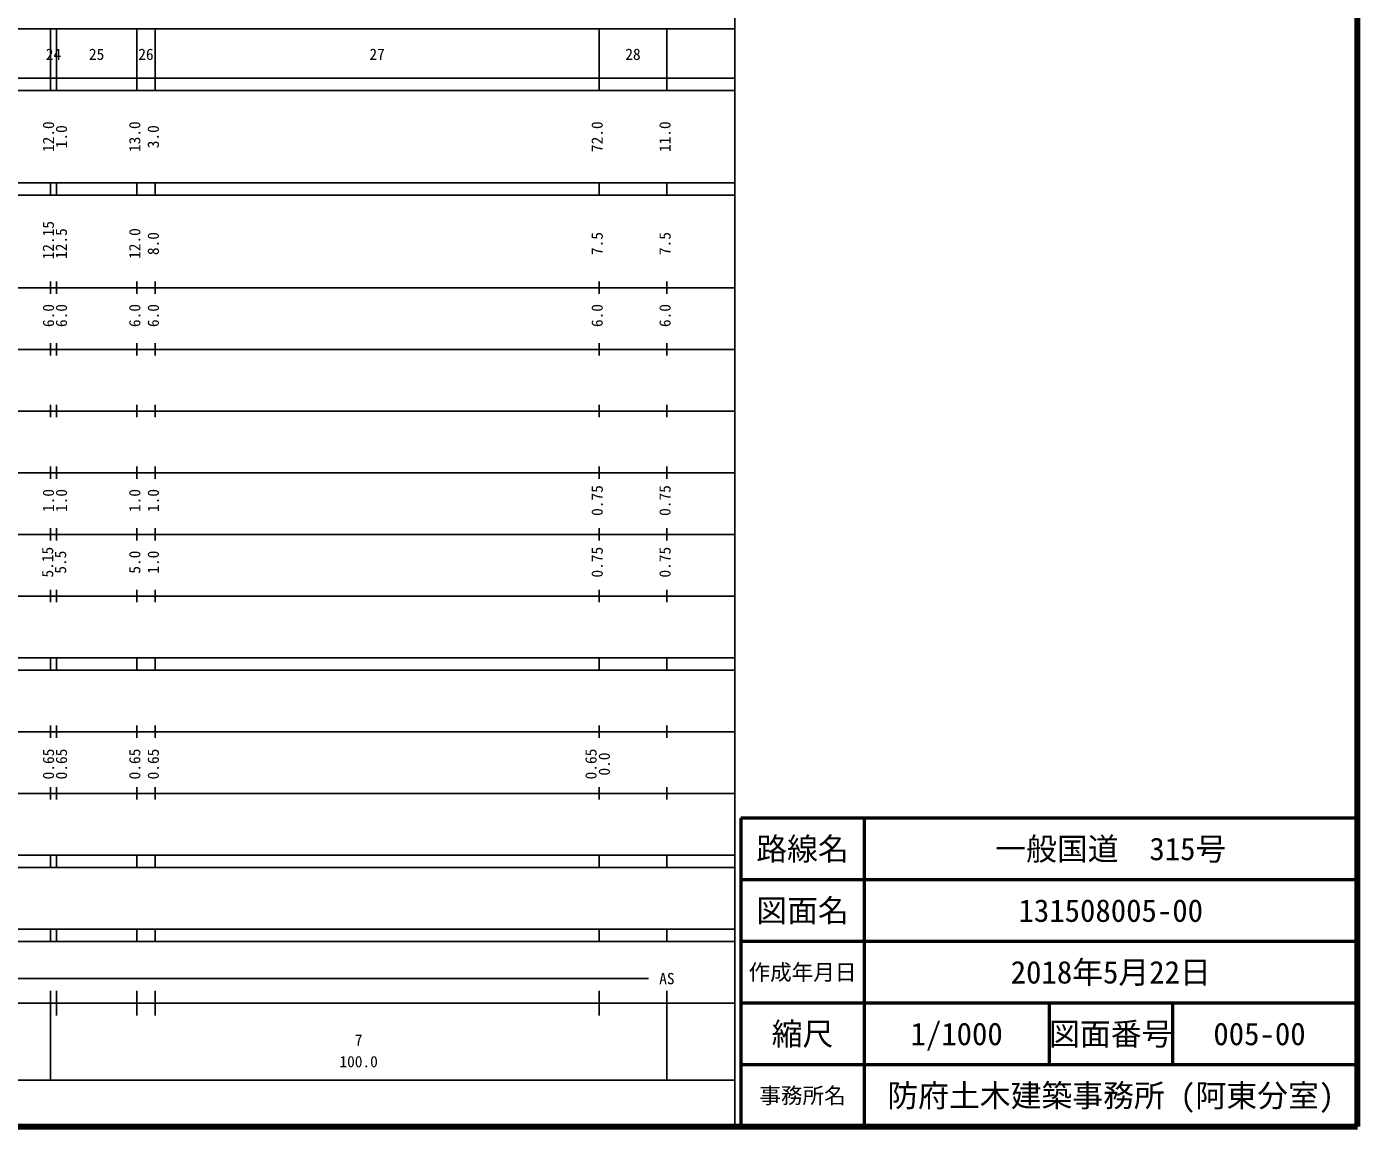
# Model space of a CAD drawing. Units: millimetres on the paper, enlarged 1000 times. Extents: x 40000 to 680000, y 20000 to 380000.
# Drawn here: x 464149 to 680000, y 20000 to 198357 of the extents above; entities that cross this region are included whole.
import ezdxf
from ezdxf.enums import TextEntityAlignment as Align

# ---------------------------------------------------------------- set-up
doc = ezdxf.new("R2010")
doc.units = ezdxf.units.MM
doc.header["$LTSCALE"] = 1000
for name, color, linetype, lineweight in [('M-TTL', 2, 'Continuous', 140), ('M-TTL-BAND', 7, 'Continuous', 25), ('M-TTL-FRAM', 2, 'Continuous', 50), ('M-TTL-LINE', 7, 'Continuous', 50)]:
    doc.layers.add(name, color=color, linetype=linetype, lineweight=lineweight)
doc.layers.add('M-TTL-TXT', color=7, linetype='Continuous')
doc.styles.add('ＭＳ ゴシック', font='')
doc.styles.get('ＭＳ ゴシック').set_extended_font_data('MS Gothic')

msp = doc.modelspace()

# ---------------------------------------------------------------- linework, layer by layer
at = {"layer": 'M-TTL'}
for p, q in [((680000, 20000), (680000, 380000)), ((40000, 20000), (680000, 20000))]:
    msp.add_line(p, q, dxfattribs=at)
at = {"layer": 'M-TTL-BAND'}
for p, q in [((579000, 20000), (579000, 370000)), ((68000, 198000), (579000, 198000)), ((468000, 188000), (468000, 198000)), ((469000, 188000), (469000, 198000)), ((482000, 188000), (482000, 198000)), ((485000, 188000), (485000, 198000)), ((557000, 188000), (557000, 198000)), ((568000, 188000), (568000, 198000)), ((40000, 190000), (579000, 190000)), ((40000, 188000), (579000, 188000)), ((40000, 173000), (579000, 173000)), ((468000, 171000), (468000, 173000)), ((469000, 171000), (469000, 173000)), ((482000, 171000), (482000, 173000)), ((485000, 171000), (485000, 173000)), ((557000, 171000), (557000, 173000)), ((568000, 171000), (568000, 173000)), ((40000, 171000), (579000, 171000)), ((40000, 156000), (579000, 156000)), ((468000, 155000), (468000, 157000)), ((469000, 155000), (469000, 157000)), ((482000, 155000), (482000, 157000)), ((485000, 155000), (485000, 157000)), ((557000, 155000), (557000, 157000)), ((568000, 155000), (568000, 157000)), ((468000, 145000), (468000, 147000)), ((469000, 145000), (469000, 147000)), ((482000, 145000), (482000, 147000)), ((485000, 145000), (485000, 147000)), ((557000, 145000), (557000, 147000)), ((568000, 145000), (568000, 147000)), ((46000, 146000), (579000, 146000)), ((52000, 136000), (579000, 136000)), ((468000, 135000), (468000, 137000)), ((469000, 135000), (469000, 137000)), ((482000, 135000), (482000, 137000)), ((485000, 135000), (485000, 137000)), ((557000, 135000), (557000, 137000)), ((568000, 135000), (568000, 137000)), ((46000, 126000), (579000, 126000)), ((468000, 125000), (468000, 127000)), ((469000, 125000), (469000, 127000)), ((482000, 125000), (482000, 127000)), ((485000, 125000), (485000, 127000)), ((557000, 125000), (557000, 127000)), ((568000, 125000), (568000, 127000)), ((468000, 115000), (468000, 117000)), ((469000, 115000), (469000, 117000)), ((482000, 115000), (482000, 117000)), ((485000, 115000), (485000, 117000)), ((557000, 115000), (557000, 117000)), ((568000, 115000), (568000, 117000)), ((52000, 116000), (579000, 116000)), ((46000, 106000), (579000, 106000)), ((468000, 105000), (468000, 107000)), ((469000, 105000), (469000, 107000)), ((482000, 105000), (482000, 107000)), ((485000, 105000), (485000, 107000)), ((557000, 105000), (557000, 107000)), ((568000, 105000), (568000, 107000)), ((40000, 96000), (579000, 96000)), ((468000, 94000), (468000, 96000)), ((469000, 94000), (469000, 96000)), ((482000, 94000), (482000, 96000)), ((485000, 94000), (485000, 96000)), ((557000, 94000), (557000, 96000)), ((568000, 94000), (568000, 96000)), ((40000, 94000), (579000, 94000)), ((468000, 83000), (468000, 85000)), ((469000, 83000), (469000, 85000)), ((482000, 83000), (482000, 85000)), ((485000, 83000), (485000, 85000)), ((557000, 83000), (557000, 85000)), ((568000, 83000), (568000, 85000)), ((49000, 84000), (579000, 84000)), ((40000, 74000), (579000, 74000)), ((468000, 73000), (468000, 75000)), ((469000, 73000), (469000, 75000)), ((482000, 73000), (482000, 75000)), ((485000, 73000), (485000, 75000)), ((557000, 73000), (557000, 75000)), ((568000, 73000), (568000, 75000)), ((40000, 64000), (579000, 64000)), ((468000, 62000), (468000, 64000)), ((469000, 62000), (469000, 64000)), ((482000, 62000), (482000, 64000)), ((485000, 62000), (485000, 64000)), ((557000, 62000), (557000, 64000)), ((568000, 62000), (568000, 64000)), ((40000, 62000), (579000, 62000)), ((40000, 52000), (579000, 52000)), ((468000, 50000), (468000, 52000)), ((469000, 50000), (469000, 52000)), ((482000, 50000), (482000, 52000)), ((485000, 50000), (485000, 52000)), ((557000, 50000), (557000, 52000)), ((568000, 50000), (568000, 52000)), ((40000, 50000), (579000, 50000)), ((71000, 44000), (565000, 44000)), ((468000, 27500), (468000, 42000)), ((469000, 38000), (469000, 42000)), ((482000, 38000), (482000, 42000)), ((485000, 38000), (485000, 42000)), ((557000, 38000), (557000, 42000)), ((568000, 27500), (568000, 42000)), ((40000, 40000), (579000, 40000)), ((68000, 27500), (579000, 27500))]:
    msp.add_line(p, q, dxfattribs=at)
at = {"layer": 'M-TTL-FRAM'}
for p, q in [((680000, 70000), (580000, 70000)), ((580000, 70000), (580000, 20000))]:
    msp.add_line(p, q, dxfattribs=at)
at = {"layer": 'M-TTL-LINE'}
for p, q in [((600000, 70000), (600000, 20000)), ((680000, 60000), (580000, 60000)), ((680000, 50000), (580000, 50000)), ((680000, 40000), (580000, 40000)), ((630000, 40000), (630000, 30000)), ((650000, 40000), (650000, 30000)), ((680000, 30000), (580000, 30000))]:
    msp.add_line(p, q, dxfattribs=at)

# ---------------------------------------------------------------- texts
at = {"layer": 'M-TTL-BAND', "style": 'ＭＳ ゴシック'}
for s, p in [('24', (468500, 192405)), ('25', (475500, 192405)), ('26', (483500, 192405)), ('27', (521000, 192405)), ('28', (562500, 192405)), ('AS', (568000, 42500)), ('7', (518000, 32523)), ('100.0', (518000, 29033))]:
    msp.add_text(s, height=1833, dxfattribs=at).set_placement(p, align=Align.BOTTOM_CENTER)
for s, p in [('12.0', (469148, 180500)), ('1.0', (471250, 180500)), ('13.0', (483148, 180500)), ('3.0', (486148, 180500)), ('72.0', (558148, 180500)), ('11.0', (569148, 180500)), ('12.15', (469130, 163715)), ('12.5', (471231, 163174)), ('12.0', (483148, 163174)), ('8.0', (486148, 163174)), ('7.5', (558148, 163174)), ('7.5', (569148, 163174)), ('6.0', (469148, 151500)), ('6.0', (471250, 151500)), ('6.0', (483148, 151500)), ('6.0', (486148, 151500)), ('6.0', (558148, 151500)), ('6.0', (569148, 151500)), ('1.0', (469148, 121500)), ('1.0', (471250, 121500)), ('1.0', (483148, 121500)), ('1.0', (486148, 121500)), ('0.75', (558148, 121500)), ('0.75', (569148, 121500)), ('5.15', (469007, 111500)), ('5.5', (471109, 111500)), ('5.0', (483148, 111500)), ('1.0', (486148, 111500)), ('0.75', (558148, 111500)), ('0.75', (569148, 111500)), ('0.65', (469148, 78764)), ('0.65', (471250, 78764)), ('0.65', (483148, 78764)), ('0.65', (486148, 78764)), ('0.65', (557148, 78764)), ('0.0', (559307, 78764))]:
    msp.add_text(s, height=1833, rotation=90, dxfattribs=at).set_placement(p, align=Align.BOTTOM_CENTER)
at = {"layer": 'M-TTL-TXT', "style": 'ＭＳ ゴシック'}
for s, height, p in [('路線名', 3666, (590000, 65000)), ('路線名', 3666, (590000, 65000)), ('一般国道\u3000315号', 3666, (640000, 65000)), ('図面名', 3666, (590000, 55000)), ('図面名', 3666, (590000, 55000)), ('131508005-00', 3666, (640000, 55000)), ('作成年月日', 2566, (590000, 45000)), ('作成年月日', 2566, (590000, 45000)), ('2018年5月22日', 3666, (640000, 45000)), ('縮尺', 3666, (590000, 35000)), ('縮尺', 3666, (590000, 35000)), ('1/1000', 3666, (615000, 35000)), ('図面番号', 3666, (640000, 35000)), ('図面番号', 3666, (640000, 35000)), ('005-00', 3666, (664125, 35000)), ('事務所名', 2566, (590000, 25000)), ('事務所名', 2566, (590000, 25000)), ('防府土木建築事務所 (阿東分室)', 3666, (640000, 25000))]:
    msp.add_text(s, height=height, dxfattribs=at).set_placement(p, align=Align.MIDDLE_CENTER)

doc.saveas('drawing.dxf')
